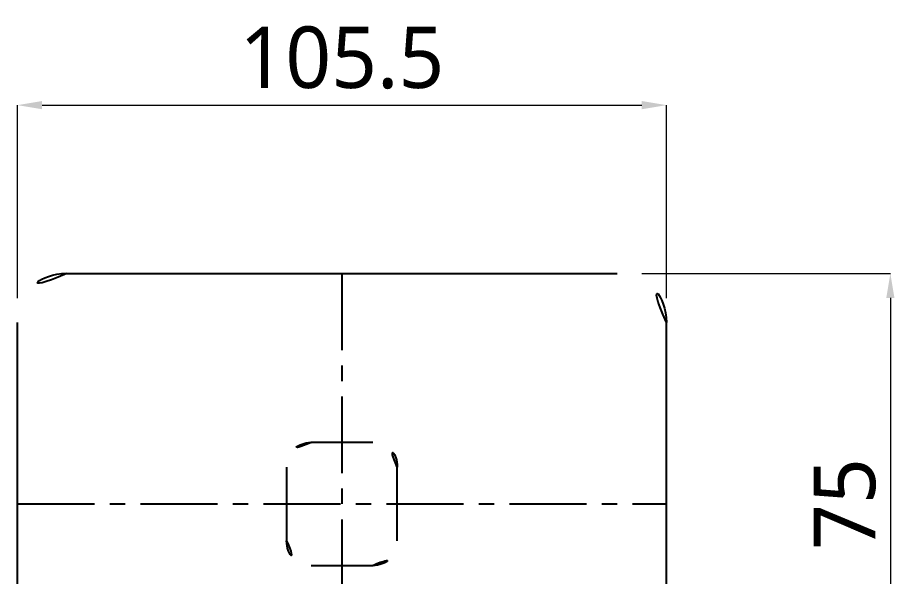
# Model space of a CAD drawing. Extents: x 16296675745 to 16296677675, y -37409619395 to -37409618123.
# Drawn here: x 16296676654 to 16296676796.6, y -37409618975.4 to -37409618884.5 of the extents above; entities that cross this region are included whole.
import ezdxf

# ---------------------------------------------------------------- set-up
doc = ezdxf.new("R2010")
doc.units = 0
doc.header["$LTSCALE"] = 10
doc.header["$MEASUREMENT"] = 0
doc.header["$PDMODE"] = 3
doc.header["$PDSIZE"] = -10
doc.linetypes.add('CENTER', pattern=[2, 1.25, -0.25, 0.25, -0.25])
doc.layers.get('0').update_dxf_attribs({"linetype": 'CONTINUOUS'})
doc.layers.get('DEFPOINTS').update_dxf_attribs({"linetype": 'CONTINUOUS'})
doc.styles.add('Daelim Dimension', font='')
doc.styles.get('Daelim Dimension').set_extended_font_data('NanumGothic')
doc.dimstyles.new('DEFAULT', dxfattribs={"dimscale": 2, "dimtxt": 2, "dimasz": 2, "dimexe": 0, "dimexo": 2, "dimgap": 1, "dimtad": 1, "dimdec": 1, "dimzin": 9, "dimdsep": 46, "dimtxsty": 'Daelim Dimension', "dimcen": 0.5, "dimclrd": 252, "dimclre": 252, "dimclrt": 3, "dimadec": 1, "dimazin": 0, "dimtfac": 1, "dimtdec": 1, "dimtix": 1, "dimtmove": 0, "dimatfit": 3, "dimfxl": 1, "dimtolj": 1, "dimtzin": 1, "dimlwd": 9, "dimlwe": 9, "dimarcsym": 0})

# ---------------------------------------------------------------- blocks, each defined once
blk = doc.blocks.new('*D26')
at = {"color": 5, "lineweight": 9, "ltscale": 0.5, "transparency": 16777216}
for p, q in [((16296676654, -37409618930.12), (16296676654, -37409618898.75)), ((16296676658, -37409618898.75), (16296676755.5, -37409618898.75)), ((16296676759.5, -37409618930.12), (16296676759.5, -37409618898.75))]:
    blk.add_line(p, q, dxfattribs=at)
at = {"color": 5, "ltscale": 0.5, "transparency": 16777216}
for points in [[(16296676658, -37409618898.08), (16296676658, -37409618899.42), (16296676654, -37409618898.75)], [(16296676755.5, -37409618898.08), (16296676755.5, -37409618899.42), (16296676759.5, -37409618898.75)]]:
    blk.add_solid(points, dxfattribs=at)
at = {"layer": 'DEFPOINTS', "color": 0, "ltscale": 0.5, "transparency": 16777216}
for p in [(16296676759.5, -37409618898.75), (16296676654, -37409618934.12), (16296676759.5, -37409618934.12)]:
    blk.add_point(p, dxfattribs=at)
at = {"color": 7, "ltscale": 0.5, "transparency": 16777216, "insert": (16296676706.75, -37409618891.06), "char_height": 10, "attachment_point": 5, "style": 'Daelim Dimension'}
blk.add_mtext('\\A1;105.5', dxfattribs=at)
blk = doc.blocks.new('*D20')
at = {"color": 5, "lineweight": 9, "ltscale": 0.5, "transparency": 16777216}
for p, q in [((16296676755.50411, -37409618926.11556), (16296676795.92523, -37409618926.11556)), ((16296676795.92523, -37409618930.11556), (16296676795.92523, -37409618997.11556)), ((16296676755.50411, -37409619001.11556), (16296676795.92523, -37409619001.11556))]:
    blk.add_line(p, q, dxfattribs=at)
at = {"color": 5, "ltscale": 0.5, "transparency": 16777216}
for points in [[(16296676795.25856, -37409618930.11556), (16296676796.59189, -37409618930.11556), (16296676795.92523, -37409618926.11556)], [(16296676795.25856, -37409618997.11556), (16296676796.59189, -37409618997.11556), (16296676795.92523, -37409619001.11556)]]:
    blk.add_solid(points, dxfattribs=at)
at = {"layer": 'DEFPOINTS', "color": 0, "ltscale": 0.5, "transparency": 16777216}
for p in [(16296676751.50411, -37409618926.11556), (16296676751.50411, -37409619001.11556), (16296676795.92523, -37409619001.11556)]:
    blk.add_point(p, dxfattribs=at)
at = {"color": 7, "ltscale": 0.5, "transparency": 16777216, "insert": (16296676788.53897, -37409618963.61556), "char_height": 10, "attachment_point": 5, "rotation": 90, "style": 'Daelim Dimension'}
blk.add_mtext('\\A1;75', dxfattribs=at)

msp = doc.modelspace()

# ---------------------------------------------------------------- linework, layer by layer
for p, q in [((16296676662.00411, -37409618926.115562), (16296676751.50411, -37409618926.115562)), ((16296676654.00411, -37409618986.782623), (16296676654.00411, -37409618934.115562)), ((16296676759.50411, -37409618993.115562), (16296676759.50411, -37409618934.115562)), ((16296676711.75411, -37409618953.615562), (16296676701.75411, -37409618953.615562)), ((16296676697.75411, -37409618957.615562), (16296676697.75411, -37409618969.615562)), ((16296676715.75411, -37409618969.615562), (16296676715.75411, -37409618957.615562)), ((16296676701.75411, -37409618973.615562), (16296676711.75411, -37409618973.615562))]:
    msp.add_line(p, q)
at = {"color": 1, "linetype": 'CENTER'}
for p, q in [((16296676706.75411, -37409618926.115562), (16296676706.75411, -37409619009.367203)), ((16296676654.00411, -37409618963.615562), (16296676759.50411, -37409618963.615562))]:
    msp.add_line(p, q, dxfattribs=at)
for centre, radius, start, end in [((16296676662.00411, -37409618934.115562), 8, 90, 180), ((16296676751.50411, -37409618934.115562), 8, 0, 90), ((16296676701.75411, -37409618957.615562), 4, 90, 180), ((16296676711.75411, -37409618957.615562), 4, 0, 90), ((16296676701.75411, -37409618969.615562), 4, 180, 270), ((16296676711.75411, -37409618969.615562), 4, 270, 0)]:
    msp.add_arc(centre, radius, start, end)

# ---------------------------------------------------------------- dimensions: what is measured, and where the dimension line sits
at = {"ltscale": 0.5}
dim = msp.add_linear_dim(base=(16296676759.50411, -37409618898.750679), p1=(16296676654.00411, -37409618934.115562), p2=(16296676759.50411, -37409618934.115562), dimstyle='DEFAULT', override={"dimtxt": 5, "dimclrd": 5, "dimclre": 5, "dimclrt": 7}, dxfattribs=at)
dim.commit()
dim.dimension.update_dxf_attribs({"geometry": '*D26', "text_midpoint": (16296676706.75411, -37409618891.06398)})
dim = msp.add_linear_dim(base=(16296676795.92523, -37409619001.115562), p1=(16296676751.50411, -37409618926.115562), p2=(16296676751.50411, -37409619001.115562), angle=90, dimstyle='DEFAULT', override={"dimtxt": 5, "dimclrd": 5, "dimclre": 5, "dimclrt": 7}, dxfattribs=at)
dim.commit()
dim.dimension.update_dxf_attribs({"geometry": '*D20', "text_midpoint": (16296676788.538971, -37409618963.615562)})

doc.saveas('drawing.dxf')
